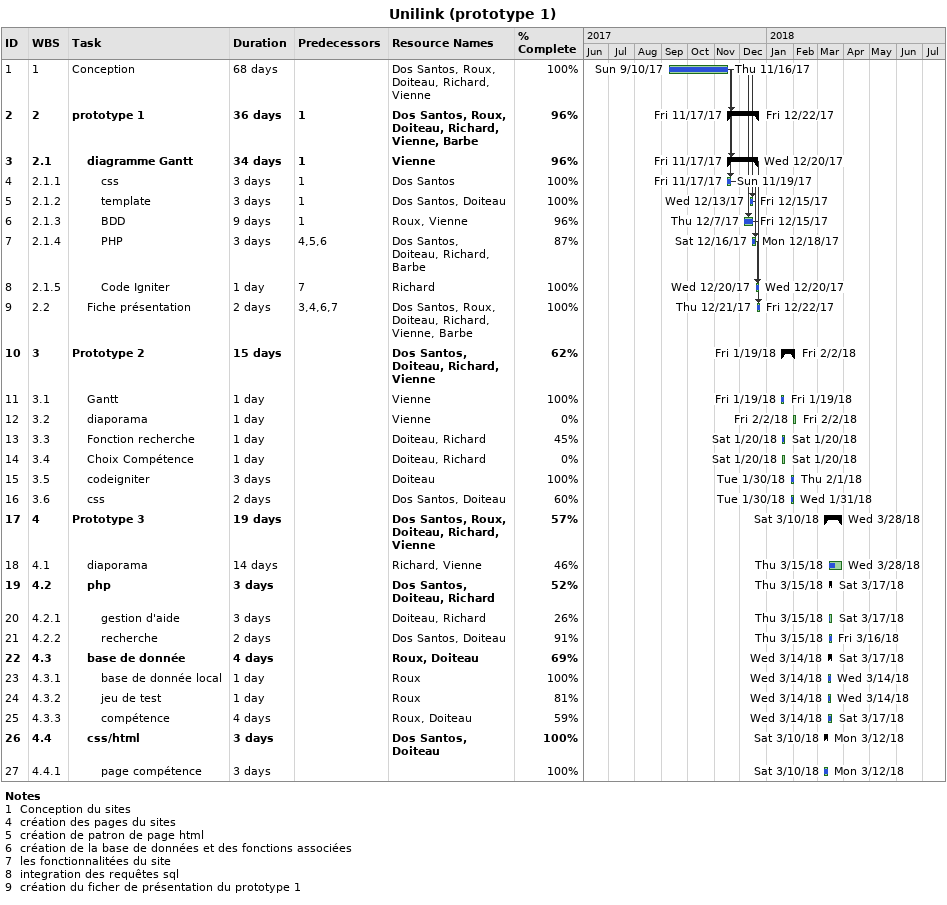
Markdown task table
Unilink (prototype 1)

| ID | WBS | Task | Duration | Start | Finish | Predecessors | Resources | % complete |
|---|---|---|---|---|---|---|---|---|
| 1 | 1 | Conception | 68d | 2017-09-10 | 2017-11-16 |  | Dos Santos, Roux, Doiteau, Richard, Vienne | 100 |
| 2 | 2 | **prototype 1** | 36d | 2017-11-17 | 2017-12-22 | 1 | Dos Santos, Roux, Doiteau, Richard, Vienne, Barbe | 96 |
| 3 | 2.1 | **diagramme Gantt** | 34d | 2017-11-17 | 2017-12-20 | 1 | Vienne | 96 |
| 4 | 2.1.1 | css | 3d | 2017-11-17 | 2017-11-19 | 1 | Dos Santos | 100 |
| 5 | 2.1.2 | template | 3d | 2017-12-13 | 2017-12-15 | 1 | Dos Santos, Doiteau | 100 |
| 6 | 2.1.3 | BDD | 9d | 2017-12-07 | 2017-12-15 | 1 | Roux, Vienne | 96 |
| 7 | 2.1.4 | PHP | 3d | 2017-12-16 | 2017-12-18 | 4, 5, 6 | Dos Santos, Doiteau, Richard, Barbe | 87 |
| 8 | 2.1.5 | Code Igniter | 1d | 2017-12-20 | 2017-12-20 | 7 | Richard | 100 |
| 9 | 2.2 | Fiche présentation | 2d | 2017-12-21 | 2017-12-22 | 3, 4, 6, 7 | Dos Santos, Roux, Doiteau, Richard, Vienne, Barbe | 100 |
| 10 | 3 | **Prototype 2** | 15d | 2018-01-19 | 2018-02-02 |  | Dos Santos, Doiteau, Richard, Vienne | 62 |
| 11 | 3.1 | Gantt | 1d | 2018-01-19 | 2018-01-19 |  | Vienne | 100 |
| 12 | 3.2 | diaporama | 1d | 2018-02-02 | 2018-02-02 |  | Vienne | 0 |
| 13 | 3.3 | Fonction recherche | 1d | 2018-01-20 | 2018-01-20 |  | Doiteau, Richard | 45 |
| 14 | 3.4 | Choix Compétence | 1d | 2018-01-20 | 2018-01-20 |  | Doiteau, Richard | 0 |
| 15 | 3.5 | codeigniter | 3d | 2018-01-30 | 2018-02-01 |  | Doiteau | 100 |
| 16 | 3.6 | css | 2d | 2018-01-30 | 2018-01-31 |  | Dos Santos, Doiteau | 60 |
| 17 | 4 | **Prototype 3** | 19d | 2018-03-10 | 2018-03-28 |  | Dos Santos, Roux, Doiteau, Richard, Vienne | 57 |
| 18 | 4.1 | diaporama | 14d | 2018-03-15 | 2018-03-28 |  | Richard, Vienne | 46 |
| 19 | 4.2 | **php** | 3d | 2018-03-15 | 2018-03-17 |  | Dos Santos, Doiteau, Richard | 52 |
| 20 | 4.2.1 | gestion d'aide | 3d | 2018-03-15 | 2018-03-17 |  | Doiteau, Richard | 26 |
| 21 | 4.2.2 | recherche | 2d | 2018-03-15 | 2018-03-16 |  | Dos Santos, Doiteau | 91 |
| 22 | 4.3 | **base de donnée** | 4d | 2018-03-14 | 2018-03-17 |  | Roux, Doiteau | 69 |
| 23 | 4.3.1 | base de donnée local | 1d | 2018-03-14 | 2018-03-14 |  | Roux | 100 |
| 24 | 4.3.2 | jeu de test | 1d | 2018-03-14 | 2018-03-14 |  | Roux | 81 |
| 25 | 4.3.3 | compétence | 4d | 2018-03-14 | 2018-03-17 |  | Roux, Doiteau | 59 |
| 26 | 4.4 | **css/html** | 3d | 2018-03-10 | 2018-03-12 |  | Dos Santos, Doiteau | 100 |
| 27 | 4.4.1 | page compétence | 3d | 2018-03-10 | 2018-03-12 |  |  | 100 |

Notes
- 1: Conception du sites
- 4: création des pages du sites
- 5: création de patron de page html
- 6: création de la base de données et des fonctions associées
- 7: les fonctionnalitées du site
- 8: integration des requêtes sql
- 9: création du ficher de présentation du prototype 1
